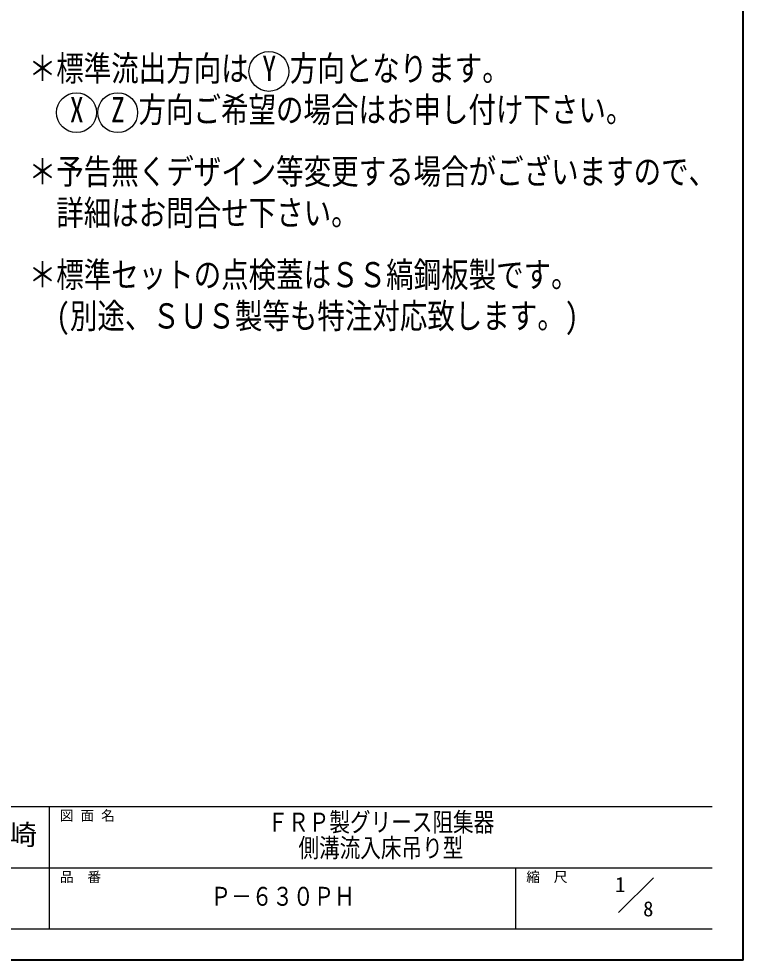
# Model space of a CAD drawing. Units: millimetres at full size, sheet at 1:8; details may follow other scales. Extents: x -1685 to 1555, y -1115 to 1133.
# Drawn here: x 712 to 1555, y -1115 to -19 of the extents above; entities that cross this region are included whole.
import ezdxf
from ezdxf.enums import TextEntityAlignment as Align

# ---------------------------------------------------------------- set-up
doc = ezdxf.new("R2010")
doc.units = ezdxf.units.MM
doc.header["$LTSCALE"] = 8
doc.layers.add('0-0_ﾚｲﾔ1', color=4, linetype='Continuous', lineweight=9)
doc.styles.add('ＭＳ ゴシック', font='')
doc.styles.get('ＭＳ ゴシック').set_extended_font_data('MS Gothic')

msp = doc.modelspace()

# ---------------------------------------------------------------- linework, layer by layer
at = {"layer": '0-0_ﾚｲﾔ1', "color": 1, "lineweight": 40}
for q in [(1555.424, 1133.018), (-1684.576, -1114.982)]:
    msp.add_line((1555.424, -1114.982), q, dxfattribs=at)
at = {"layer": '0-0_ﾚｲﾔ1', "color": 6, "lineweight": 25}
for p, q in [((-64.576, -936.125), (1519.424, -936.125)), ((747.995, -1078.982), (747.995, -936.125)), ((533.709, -1007.553), (1519.424, -1007.553)), ((1290.852, -1078.982), (1290.852, -1007.553)), ((1519.424, -1078.982), (-64.576, -1078.982))]:
    msp.add_line(p, q, dxfattribs=at)
at = {"layer": '0-0_ﾚｲﾔ1', "color": 7, "lineweight": 18}
msp.add_line((1410.446, -1059.388), (1450.852, -1018.982), dxfattribs=at)
at = {"layer": '0-0_ﾚｲﾔ1', "color": 5, "lineweight": 25}
for centre in [(1003.357, -80.648), (779.357, -128.648), (827.357, -128.648)]:
    msp.add_circle(centre, 23.2, dxfattribs=at)

# ---------------------------------------------------------------- texts
at = {"layer": '0-0_ﾚｲﾔ1', "color": 7, "style": 'ＭＳ ゴシック'}
for s, height, width, p in [('＊標準流出方向は Y 方向となります。', 29.33, 0.8, (723.757, -100.648)), (' X  Z 方向ご希望の場合はお申し付け下さい。', 29.33, 0.8, (755.757, -148.648)), ('＊予告無くデザイン等変更する場合がございますので、', 29.33, 0.8, (723.757, -220.648)), ('詳細はお問合せ下さい。', 29.33, 0.8, (755.757, -268.648)), ('＊標準セットの点検蓋はＳＳ縞鋼板製です。', 29.33, 0.8, (723.757, -340.648)), ('(別途、ＳＵＳ製等も特注対応致します。)', 29.33, 0.8, (755.757, -388.648)), ('ＦＲＰ製グリース阻集器', 21.99, 0.8, (1001.709, -971.839)), ('千\u3000崎', 23.46, 1.1, (627.995, -987.839)), ('側溝流入床吊り型', 21.99, 0.8, (1037.709, -1001.839)), ('Ｐ－６３０ＰＨ', 21.99, 0.8, (935.424, -1058.268))]:
    msp.add_text(s, height=height, dxfattribs=dict(at, width=width)).set_placement(p, align=Align.BOTTOM_LEFT)
for s, height, p in [('図 面 名', 11.73, (759.995, -956.125)), ('品\u3000番', 11.73, (759.995, -1027.553)), ('縮\u3000尺', 11.73, (1302.852, -1027.553)), ('1', 17.6, (1406.382, -1041.001)), ('8', 17.6, (1438.958, -1069.304))]:
    msp.add_text(s, height=height, dxfattribs=at).set_placement(p, align=Align.BOTTOM_LEFT)

doc.saveas('drawing.dxf')
